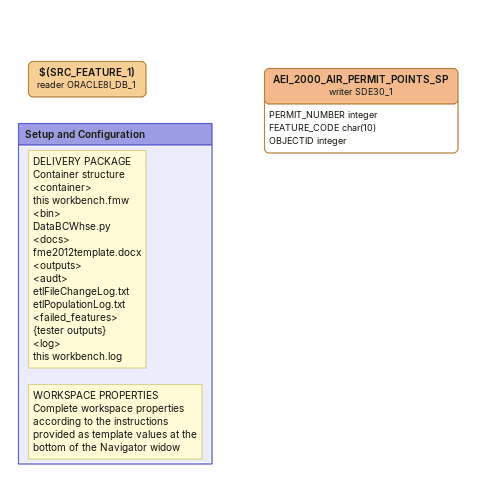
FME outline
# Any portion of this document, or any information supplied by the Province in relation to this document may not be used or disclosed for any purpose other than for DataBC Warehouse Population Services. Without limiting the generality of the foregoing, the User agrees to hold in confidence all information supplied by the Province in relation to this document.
$(SRC_FEATURE_1) (reader ORACLE8I_DB_1)
AEI_2000_AIR_PERMIT_POINTS_SP (writer SDE30_1)
    attributes: PERMIT_NUMBER integer, FEATURE_CODE char(10), OBJECTID integer

Bookmark: Setup and Configuration
Note: WORKSPACE PROPERTIES / Complete workspace properties according to the instructions / provided as template values at the bottom of the Navigator widow
Note: DELIVERY PACKAGE / Container structure / <container> / this workbench.fmw / <bin> / DataBCWhse.py / <docs> / fme2012template.docx / <outputs> / <audt> / etlFileChangeLog.txt / etlPopulationLog.txt / <failed_features> / {tester outputs} / <log> / this workbench.log
